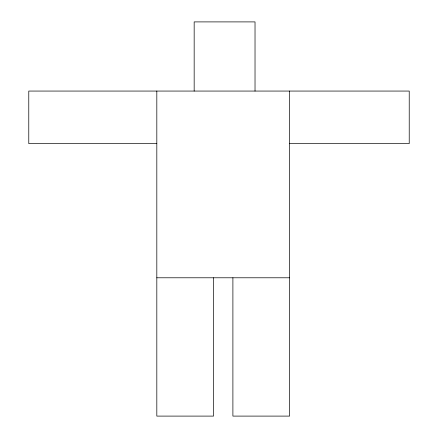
<?xml version="1.0" encoding="UTF-8"?>
<svg xmlns="http://www.w3.org/2000/svg" width="438" height="438" viewBox="0 0 438 438"><rect width="100%" height="100%" fill="white"/><g stroke="black" fill="none" stroke-linecap="round" stroke-linejoin="round"><path stroke-width="0.66" d="M156.82 143.62L28.777 143.62L28.777 91.06L409.223 91.06L409.223 143.62L289.606 143.62M156.82 277.785L289.606 277.785M289.606 91.06L289.606 416.1L232.896 416.1L232.896 277.785M255.025 91.06L255.025 21.9L194.165 21.9L194.165 91.06M213.53 277.785L213.53 416.1L156.82 416.1L156.82 91.06"/></g></svg>
